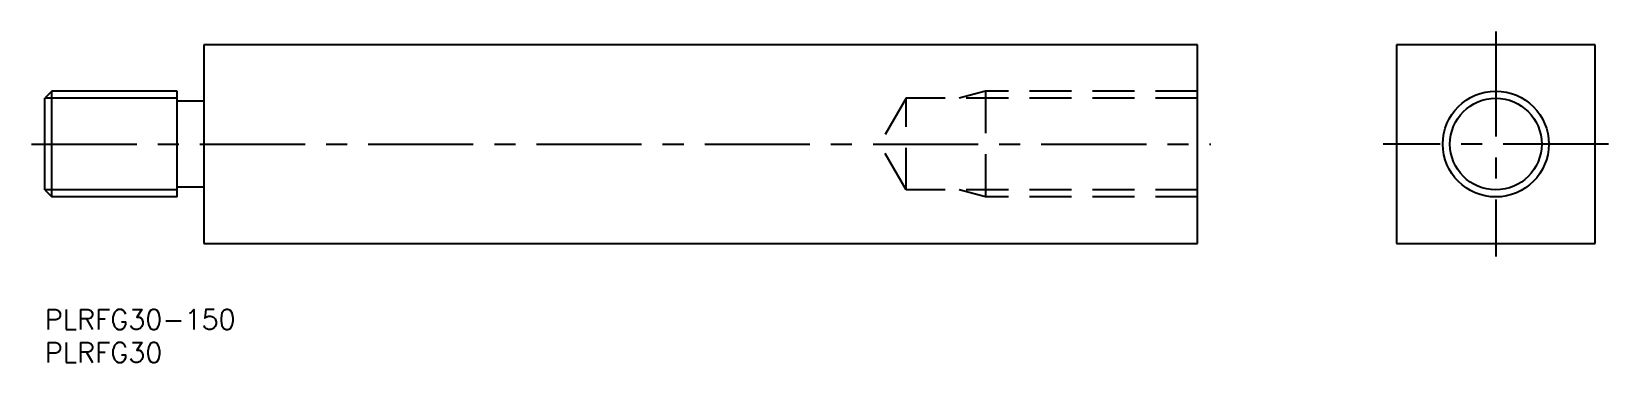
# Model space of a CAD drawing. Extents: x -2 to 236, y -8 to 42.
import ezdxf

# ---------------------------------------------------------------- set-up
doc = ezdxf.new("R2010")
doc.units = 0
doc.header["$LTSCALE"] = 0.5
doc.linetypes.add('CENTER', pattern=[50.8, 31.75, -6.35, 6.35, -6.35])
doc.linetypes.add('DASHED', pattern=[19.05, 12.7, -6.35])
for name, color, linetype in [('MSM_CENTER', 1, 'CENTER'), ('MSM_CONTINUOUS', 7, 'CONTINUOUS'), ('MSM_DASHED', 4, 'DASHED'), ('MSM_NARROW', 5, 'CONTINUOUS'), ('MSM_PART_NUMBER', 7, 'CONTINUOUS')]:
    doc.layers.add(name, color=color, linetype=linetype)
doc.styles.get("Standard").update_dxf_attribs({"font": 'txt.shx', "height": 3, "bigfont": 'bigfont.shx'})

# ---------------------------------------------------------------- blocks, each defined once
blk = doc.blocks.new('*U4')
at = {"layer": 'MSM_PART_NUMBER'}
blk.add_text('PLRFG30-150', height=3, dxfattribs=at).set_placement((0, -3))
blk = doc.blocks.new('*U5')
at = {"layer": 'MSM_PART_NUMBER'}
blk.add_text('PLRFG30', height=3, dxfattribs=at).set_placement((0, -8))

msp = doc.modelspace()

# ---------------------------------------------------------------- linework, layer by layer
at = {"layer": 'MSM_CENTER'}
for p, q in [((219, 42), (219, 8)), ((-2, 25), (176, 25)), ((236, 25), (202, 25))]:
    msp.add_line(p, q, dxfattribs=at)
at = {"layer": 'MSM_CONTINUOUS'}
for p, q in [((174, 40), (24, 40)), ((24, 40), (24, 10)), ((174, 10), (174, 40)), ((234, 40), (204, 40)), ((204, 40), (204, 10)), ((234, 10), (234, 40)), ((1.08, 33), (0, 31.92)), ((0, 18.08), (0, 31.92)), ((20, 33), (1.08, 33)), ((1.08, 17), (1.08, 33)), ((20, 17), (20, 33)), ((24, 31.5), (20, 31.5)), ((0, 18.08), (1.08, 17)), ((20, 17), (1.08, 17)), ((24, 18.5), (20, 18.5)), ((24, 10), (174, 10)), ((204, 10), (234, 10))]:
    msp.add_line(p, q, dxfattribs=at)
msp.add_circle((219, 25), 6.92, dxfattribs=at)
at = {"layer": 'MSM_DASHED'}
for p, q in [((129.99, 31.92), (126, 25)), ((129.99, 18.08), (129.99, 31.92)), ((174, 31.92), (129.99, 31.92)), ((142, 33), (138, 31.92)), ((174, 33), (142, 33)), ((142, 33), (142, 17)), ((129.99, 18.08), (126, 25)), ((174, 18.08), (129.99, 18.08)), ((142, 17), (138, 18.08)), ((174, 17), (142, 17))]:
    msp.add_line(p, q, dxfattribs=at)
at = {"layer": 'MSM_NARROW'}
for p, q in [((20, 31.92), (0, 31.92)), ((20, 18.08), (0, 18.08))]:
    msp.add_line(p, q, dxfattribs=at)
msp.add_circle((219, 25), 8, dxfattribs=at)

# ---------------------------------------------------------------- block references
at = {"layer": 'MSM_CONTINUOUS'}
for name in ['*U4', '*U5']:
    msp.add_blockref(name, (0, 0), dxfattribs=at)

doc.saveas('drawing.dxf')
